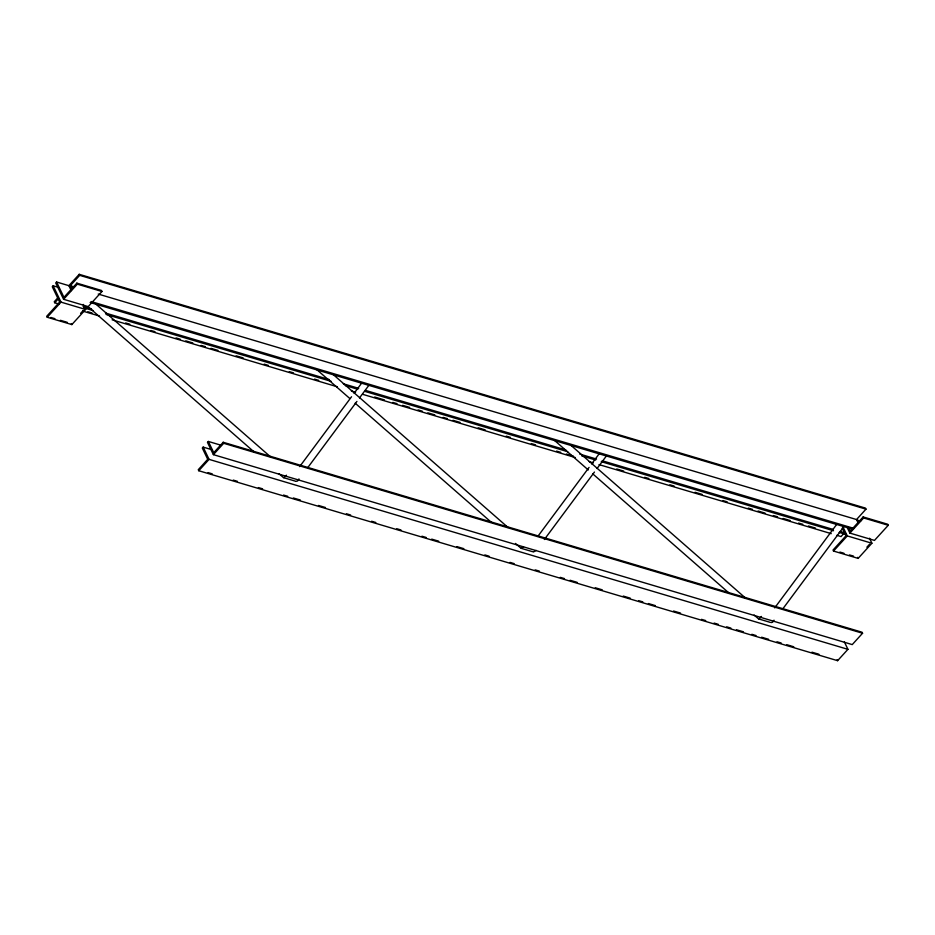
<?xml version="1.0" encoding="UTF-8"?>
<svg xmlns="http://www.w3.org/2000/svg" width="935" height="935" viewBox="0 0 935 935"><rect width="100%" height="100%" fill="white"/><g stroke="black" fill="none" stroke-linecap="round" stroke-linejoin="round"><path stroke-width="1.4" d="M298.966 478.93L297.564 481.011L296.009 481.326M774.016 620.185L772.602 622.266L771.048 622.581M286.461 475.214L283.831 477.703M761.511 616.457L758.881 618.958M536.199 550.411L533.523 551.954M299.667 466.612L351.548 396.756M354.143 393.261L361.915 382.777M307.697 467.699L356.925 401.419M359.507 397.924L369.009 385.138M538.057 536.071L589.073 467.383M591.668 463.889L599.44 453.405M544.357 539.495L594.45 472.046M597.033 468.552L606.534 455.766M774.718 607.867L836.965 524.032M782.747 608.954L844.06 526.393M523.483 546.624L521.356 548.331M58.613 287.419L53.143 285.794L52.278 286.741L59.653 302.052L46.75 316.24L47.241 317.257L71.855 324.585L85.623 309.45L83.203 304.424M56.579 282.008L55.726 282.954L63.592 299.293L88.206 306.61L101.962 291.486L101.471 290.458L76.857 283.141L63.954 297.33L56.579 282.008L70.254 286.075M58.017 297.622L54.265 301.748L54.756 302.765L58.952 304.015M98.222 294.058L856.53 519.544L865.985 509.143L865.494 508.114L79.218 274.317L68.886 285.666L71.247 290.575M54.756 302.765L58.543 298.604M72.042 289.488L70.242 285.748L79.709 275.346L865.985 509.143M47.241 317.257L61.009 302.134L85.623 309.45M63.592 299.293L77.348 284.158L101.962 291.486M80.585 313.424L83.344 310.385M211.567 449.606L203.175 447.117L202.322 448.064L207.722 459.295L198.267 469.697L198.758 470.726L837.608 660.683L847.928 649.334L844.399 641.983M208.341 441.449L207.477 442.384L213.379 454.644L852.241 644.601L862.561 633.252L862.07 632.235L223.208 442.278L213.753 452.68L208.341 441.449L220.917 445.189M198.758 470.726L209.078 459.377L847.928 649.334M213.379 454.644L223.699 443.295L862.561 633.252M843.884 533.441L841.044 536.561L836.848 535.311M846.853 526.802L849.868 533.09L874.482 540.407L888.25 525.283L887.759 524.255L863.145 516.938L850.242 531.127L848.396 527.293M833.529 551.054L847.297 535.93L871.899 543.247L858.143 558.382L833.529 551.054L833.038 550.037L845.941 535.848L842.248 528.193M849.868 533.09L863.636 517.955L888.25 525.283M866.862 547.22L869.632 544.182M70.242 285.748L74.438 286.987M856.542 519.872L860.644 521.087M91.034 301.549L853.538 528.275M90.181 302.496L852.673 529.222M83.075 306.4L91.478 308.889M105.468 313.05L329.319 379.61M343.309 383.771L358.701 388.352M365.69 390.433L565.757 449.922M579.758 454.083L596.542 459.073M602.14 460.733L832.991 529.374M839.981 531.454L844.176 532.705M83.612 307.755L93.406 310.665M106.006 314.417L331.259 381.386M345.249 385.547L357.836 389.299M364.837 391.379L567.697 451.699M581.687 455.859L595.677 460.02M601.275 461.68L833.529 530.741M839.127 532.401L846.117 534.481M87.843 311.729L92.039 312.98M125.617 322.961L129.813 324.211M150.804 330.452L155 331.691M175.99 337.932L180.186 339.183M185.773 340.854L192.774 342.935M201.165 345.424L205.361 346.675M210.959 348.334L217.96 350.415M236.146 355.826L243.147 357.906M264.126 364.147L268.322 365.398M289.312 371.639L293.508 372.878M314.499 379.119L318.695 380.37M374.654 397.013L384.449 399.923M392.84 402.424L397.036 403.663M402.634 405.334L409.635 407.415M418.027 409.904L422.223 411.155M427.821 412.814L434.81 414.895M443.213 417.396L447.409 418.646M453.007 420.306L459.997 422.386M478.182 427.798L485.183 429.878M506.174 436.119L510.37 437.358M531.349 443.599L535.545 444.85M556.535 451.091L560.731 452.341M566.329 454.001L573.33 456.081M616.691 468.984L623.692 471.065M644.683 477.306L648.878 478.545M669.857 484.786L674.053 486.036M695.044 492.277L702.045 494.358M723.024 500.599L727.22 501.85M748.21 508.091L752.406 509.33M758.004 511.001L764.994 513.081M773.397 515.571L777.593 516.821M783.191 518.481L790.18 520.561M798.572 523.062L802.779 524.313M808.366 525.973L815.367 528.053M82.736 311.086L99.531 316.077M112.118 319.817L337.371 386.798M351.361 390.959L355.557 392.209M362.558 394.289L575.212 457.519M589.202 461.68L593.398 462.93M598.996 464.59L831.25 533.651M50.852 317.456L54.955 318.683M60.424 320.308L67.262 322.341M839.875 552.071L843.978 553.286M849.447 554.923L853.55 556.138M295.191 481.104L283.457 477.621L279.062 473.776M532.716 551.732L520.982 548.249L515.489 543.445M770.23 622.359L758.507 618.876L754.113 615.031M208.049 472.607L212.245 473.858M233.212 480.087L237.408 481.338M258.376 487.567L262.571 488.818M283.539 495.059L287.735 496.298M293.321 497.969L300.31 500.038M318.484 505.449L325.474 507.53M346.441 513.759L350.637 515.01M371.604 521.239L375.8 522.49M396.767 528.719L400.963 529.97M421.93 536.211L426.126 537.45M431.713 539.121L438.702 541.19M456.876 546.601L463.865 548.681M484.833 554.911L489.028 556.161M509.996 562.391L514.192 563.641M535.159 569.871L539.355 571.121M560.322 577.362L564.518 578.601M570.116 580.273L577.105 582.341M595.279 587.753L602.269 589.833M623.236 596.062L630.225 598.143M638.617 600.632L642.801 601.883M648.399 603.542L655.388 605.623M673.562 611.022L680.551 613.103M701.519 619.344L705.715 620.583M714.095 623.084L718.29 624.323M726.682 626.824L730.878 628.075M736.464 629.734L743.454 631.815M751.845 634.304L756.041 635.555M761.628 637.214L768.617 639.295M777.008 641.784L781.204 643.035M786.791 644.694L793.78 646.775M811.954 652.174L818.943 654.255M570.981 445.376L745.592 598.131M554.233 440.163L588.279 469.954M592.673 473.788L728.856 592.93M333.456 374.748L508.067 527.504M315.609 368.577L349.655 398.368M355.148 403.172L491.331 522.303M95.931 304.12L270.542 456.876M87.972 306.598L253.806 451.675M863.145 516.938L863.636 517.955M869.48 538.221L871.899 543.247M856.53 519.544L858.33 523.284M857.652 557.353L858.143 558.382M843.054 527.13L847.297 535.93M837.117 659.654L837.608 660.683M223.208 442.278L223.699 443.295M203.175 447.117L209.078 459.377M79.218 274.317L79.709 275.346M76.857 283.141L77.348 284.158M53.143 285.794L61.009 302.134M71.364 323.557L71.855 324.585"/></g></svg>
